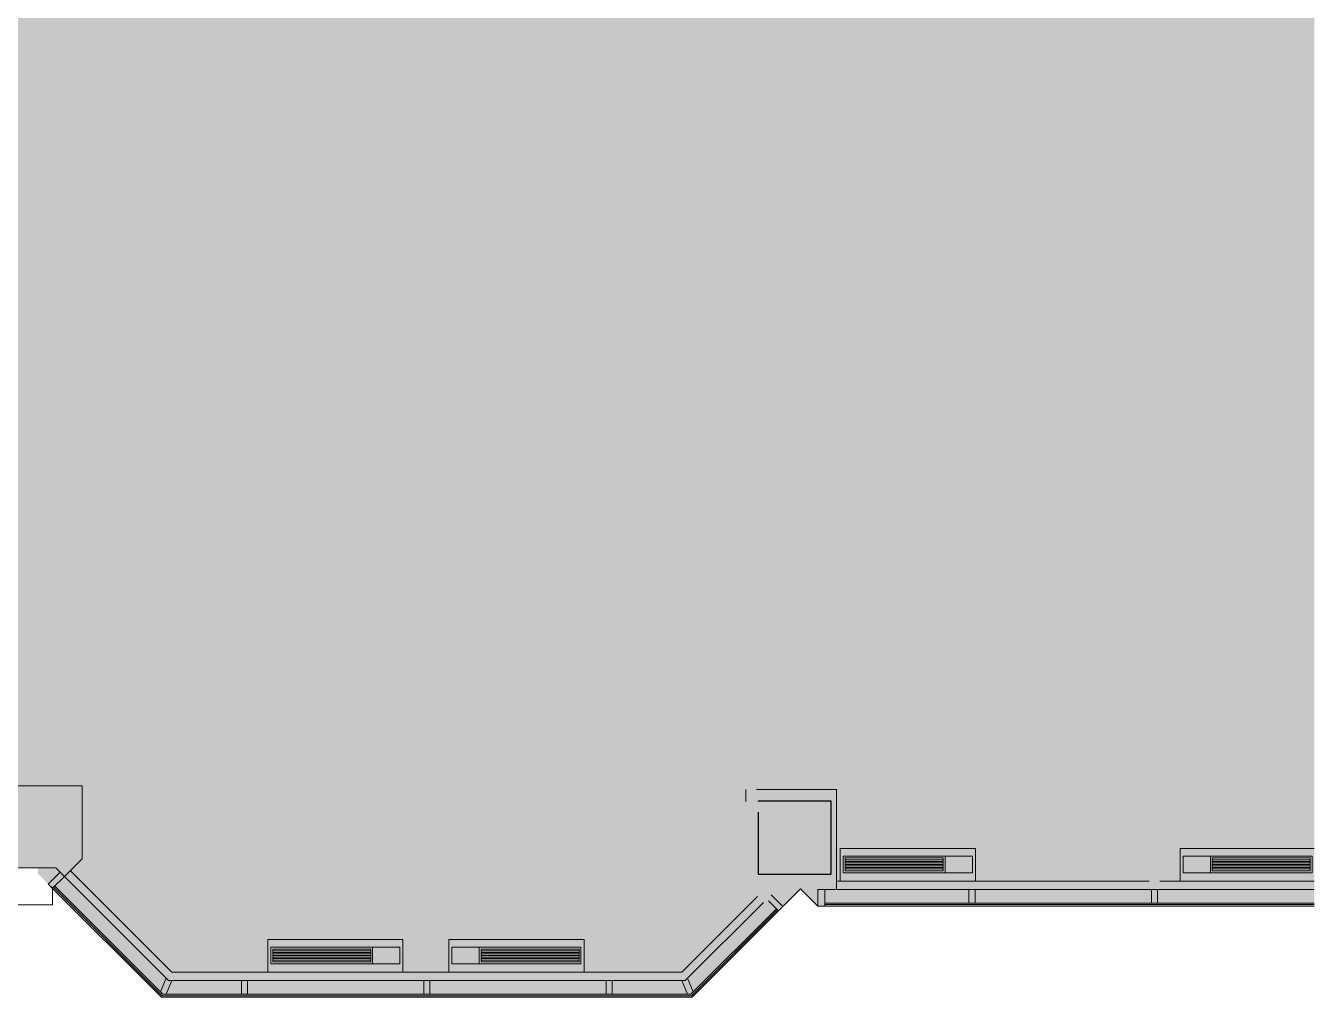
# Model space of a CAD drawing. Header units: inches. Extents: x -1427 to 2274, y -2183 to 260.
# Drawn here: x 237 to 661.2, y -2183.3 to -1863.4 of the extents above; entities that cross this region are included whole.
import ezdxf

# ---------------------------------------------------------------- set-up
doc = ezdxf.new("R2010")
doc.units = ezdxf.units.IN
doc.header["$MEASUREMENT"] = 0
for name, color, linetype, lineweight in [('8260 Willow Oaks_dwg', 8, 'Continuous', 9), ('8260 Willow Oaks_dwg _2_', 8, 'Continuous', 9), ('A-COLS', 52, 'Continuous', 13), ('A-DETL-GENF', 92, 'Continuous', 9), ('A-WALL', 113, 'Continuous', 13), ('LEVEL 07 BB', 7, 'Continuous', 9)]:
    doc.layers.add(name, color=color, linetype=linetype, lineweight=lineweight)

# ---------------------------------------------------------------- blocks, each defined once
blk = doc.blocks.new('8260 Willow Oaks_dwg-2472863-Reflected Ceiling Plan')
at = {"layer": 'A-WALL', "lineweight": 9}
blk.add_hatch(color=7, dxfattribs=at).paths.add_polyline_path([(33545.32, 8445.33), (33545.32, 8469.33), (33521.32, 8469.33), (33521.32, 8445.33), (33538.71, 8445.33)], flags=0)
at = {"layer": 'A-WALL', "color": 10, "lineweight": 30, "flags": 128}
blk.add_lwpolyline([(33521.32, 8465.71), (33521.32, 8445.33), (33545.32, 8445.33), (33545.32, 8469.33), (33521.32, 8469.33), (33521.32, 8469.21)], dxfattribs=at)
at = {"layer": 'LEVEL 07 BB'}
for p, q in [((33582.22, 8450.04), (33549.97, 8450.04)), ((33582.22, 8449.54), (33549.97, 8449.54)), ((33582.22, 8449.04), (33549.97, 8449.04)), ((33582.22, 8448.54), (33549.97, 8448.54)), ((33582.22, 8448.04), (33549.97, 8448.04)), ((33582.22, 8447.54), (33549.97, 8447.54)), ((33582.22, 8447.04), (33549.97, 8447.04)), ((33670.84, 8450.04), (33703.09, 8450.04)), ((33670.84, 8449.54), (33703.09, 8449.54)), ((33670.84, 8449.04), (33703.09, 8449.04)), ((33670.84, 8448.54), (33703.09, 8448.54)), ((33670.84, 8448.04), (33703.09, 8448.04)), ((33670.84, 8447.54), (33703.09, 8447.54)), ((33670.84, 8447.04), (33703.09, 8447.04)), ((33547.09, 8443.04), (33650.09, 8443.04)), ((33653.59, 8443.04), (33704.41, 8443.04)), ((33704.41, 8443.04), (33660.22, 8443.04)), ((33543.22, 8440.29), (33543.22, 8434.79)), ((33590.72, 8440.29), (33590.72, 8435.79)), ((33592.72, 8440.29), (33592.72, 8435.79)), ((33650.85, 8440.29), (33650.85, 8435.79)), ((33652.85, 8440.29), (33652.85, 8435.79)), ((33540.97, 8434.79), (33704.41, 8434.79)), ((33704.41, 8435.79), (33543.22, 8435.79)), ((33704.41, 8435.29), (33543.22, 8435.29)), ((33393.72, 8420.04), (33361.47, 8420.04)), ((33393.72, 8419.54), (33361.47, 8419.54)), ((33393.72, 8419.04), (33361.47, 8419.04)), ((33393.72, 8418.54), (33361.47, 8418.54)), ((33393.72, 8418.04), (33361.47, 8418.04)), ((33393.72, 8417.54), (33361.47, 8417.54)), ((33430.09, 8420.04), (33462.34, 8420.04)), ((33430.09, 8419.54), (33462.34, 8419.54)), ((33430.09, 8419.04), (33462.34, 8419.04)), ((33430.09, 8418.54), (33462.34, 8418.54)), ((33430.09, 8418.04), (33462.34, 8418.04)), ((33430.09, 8417.54), (33462.34, 8417.54)), ((33393.72, 8417.04), (33361.47, 8417.04)), ((33430.09, 8417.04), (33462.34, 8417.04)), ((33324.5, 8406.56), (33326.37, 8411.06)), ((33326.35, 8405.79), (33328.21, 8410.29)), ((33351.21, 8410.29), (33351.21, 8405.79)), ((33353.21, 8410.29), (33353.21, 8405.79)), ((33411.21, 8410.29), (33411.21, 8405.79)), ((33413.21, 8410.29), (33413.21, 8405.79)), ((33471.21, 8410.29), (33471.21, 8405.79)), ((33473.21, 8410.29), (33473.21, 8405.79)), ((33498.08, 8405.79), (33496.21, 8410.29)), ((33499.92, 8406.56), (33498.06, 8411.06))]:
    blk.add_line(p, q, dxfattribs=at)
at = {"layer": 'LEVEL 07 BB', "flags": 128}
for points in [[(33517.2, 8469.21), (33517.2, 8473.16), (33517.3, 8473.16)], [(33520.8, 8473.16), (33547.09, 8473.16), (33547.09, 8440.29), (33540.97, 8440.29)], [(33660.22, 8443.04), (33660.22, 8453.79), (33704.41, 8453.79)], [(33292.87, 8444.56), (33288.98, 8440.67), (33288.98, 8435.2), (33225.5, 8435.2), (33225.5, 8447.53)], [(33291.45, 8445.97), (33287.56, 8442.08), (33288.98, 8440.67)], [(33523.03, 8436.02), (33497.3, 8410.29), (33327.13, 8410.29), (33292.87, 8444.56)], [(33294.81, 8446.5), (33328.27, 8413.04), (33496.16, 8413.04), (33521.08, 8437.97)], [(33287.56, 8442.08), (33324.85, 8404.79), (33499.57, 8404.79), (33529.44, 8434.66), (33525.55, 8438.55)], [(33289.33, 8441.02), (33325.06, 8405.29), (33499.37, 8405.29), (33527.67, 8433.6)], [(33289.68, 8441.37), (33325.27, 8405.79), (33499.16, 8405.79), (33527.32, 8433.95)], [(33704.41, 8440.29), (33540.97, 8440.29), (33540.97, 8434.79), (33535.27, 8440.49), (33528.02, 8433.24), (33524.67, 8436.59)]]:
    blk.add_lwpolyline(points, dxfattribs=at)
for points in [[(33592.84, 8443.04), (33592.84, 8453.79), (33548.34, 8453.79), (33548.34, 8443.04)], [(33549.34, 8445.79), (33549.34, 8451.29), (33582.84, 8451.29), (33582.84, 8445.79)], [(33591.84, 8445.79), (33591.84, 8451.29), (33549.34, 8451.29), (33549.34, 8445.79)], [(33661.22, 8445.79), (33661.22, 8451.29), (33703.72, 8451.29), (33703.72, 8445.79)], [(33703.72, 8445.79), (33703.72, 8451.29), (33670.22, 8451.29), (33670.22, 8445.79)], [(33549.97, 8446.41), (33549.97, 8450.66), (33582.22, 8450.66), (33582.22, 8446.41)], [(33703.09, 8446.41), (33703.09, 8450.66), (33670.84, 8450.66), (33670.84, 8446.41)], [(33404.34, 8413.04), (33404.34, 8423.79), (33359.84, 8423.79), (33359.84, 8413.04)], [(33419.47, 8413.04), (33419.47, 8423.79), (33463.97, 8423.79), (33463.97, 8413.04)], [(33360.84, 8415.79), (33360.84, 8421.29), (33394.34, 8421.29), (33394.34, 8415.79)], [(33403.34, 8415.79), (33403.34, 8421.29), (33360.84, 8421.29), (33360.84, 8415.79)], [(33361.47, 8416.42), (33361.47, 8420.67), (33393.72, 8420.67), (33393.72, 8416.42)], [(33420.47, 8415.79), (33420.47, 8421.29), (33462.97, 8421.29), (33462.97, 8415.79)], [(33462.97, 8415.79), (33462.97, 8421.29), (33429.47, 8421.29), (33429.47, 8415.79)], [(33462.34, 8416.42), (33462.34, 8420.67), (33430.09, 8420.67), (33430.09, 8416.42)]]:
    blk.add_lwpolyline(points, close=True, dxfattribs=at)
blk = doc.blocks.new('8260 Willow Oaks_dwg _2_-2439531-Reflected Ceiling Plan')
at = {"layer": 'A-WALL', "color": 133, "lineweight": 30, "flags": 128}
blk.add_lwpolyline([(33521.32, 8465.71), (33521.32, 8445.33), (33545.32, 8445.33), (33545.32, 8469.33), (33521.32, 8469.33), (33521.32, 8469.21)], dxfattribs=at)
at = {"layer": 'LEVEL 07 BB', "color": 253}
for p, q in [((33582.22, 8450.04), (33549.97, 8450.04)), ((33582.22, 8449.54), (33549.97, 8449.54)), ((33582.22, 8449.04), (33549.97, 8449.04)), ((33582.22, 8448.54), (33549.97, 8448.54)), ((33582.22, 8448.04), (33549.97, 8448.04)), ((33582.22, 8447.54), (33549.97, 8447.54)), ((33582.22, 8447.04), (33549.97, 8447.04)), ((33670.84, 8450.04), (33703.09, 8450.04)), ((33670.84, 8449.54), (33703.09, 8449.54)), ((33670.84, 8449.04), (33703.09, 8449.04)), ((33670.84, 8448.54), (33703.09, 8448.54)), ((33670.84, 8448.04), (33703.09, 8448.04)), ((33670.84, 8447.54), (33703.09, 8447.54)), ((33670.84, 8447.04), (33703.09, 8447.04)), ((33547.09, 8443.04), (33650.09, 8443.04)), ((33653.59, 8443.04), (33704.41, 8443.04)), ((33704.41, 8443.04), (33660.22, 8443.04)), ((33543.22, 8440.29), (33543.22, 8434.79)), ((33590.72, 8440.29), (33590.72, 8435.79)), ((33592.72, 8440.29), (33592.72, 8435.79)), ((33650.85, 8440.29), (33650.85, 8435.79)), ((33652.85, 8440.29), (33652.85, 8435.79)), ((33540.97, 8434.79), (33704.41, 8434.79)), ((33704.41, 8435.79), (33543.22, 8435.79)), ((33704.41, 8435.29), (33543.22, 8435.29)), ((33393.72, 8420.04), (33361.47, 8420.04)), ((33393.72, 8419.54), (33361.47, 8419.54)), ((33393.72, 8419.04), (33361.47, 8419.04)), ((33393.72, 8418.54), (33361.47, 8418.54)), ((33393.72, 8418.04), (33361.47, 8418.04)), ((33393.72, 8417.54), (33361.47, 8417.54)), ((33430.09, 8420.04), (33462.34, 8420.04)), ((33430.09, 8419.54), (33462.34, 8419.54)), ((33430.09, 8419.04), (33462.34, 8419.04)), ((33430.09, 8418.54), (33462.34, 8418.54)), ((33430.09, 8418.04), (33462.34, 8418.04)), ((33430.09, 8417.54), (33462.34, 8417.54)), ((33393.72, 8417.04), (33361.47, 8417.04)), ((33430.09, 8417.04), (33462.34, 8417.04)), ((33324.5, 8406.56), (33326.37, 8411.06)), ((33326.35, 8405.79), (33328.21, 8410.29)), ((33351.21, 8410.29), (33351.21, 8405.79)), ((33353.21, 8410.29), (33353.21, 8405.79)), ((33411.21, 8410.29), (33411.21, 8405.79)), ((33413.21, 8410.29), (33413.21, 8405.79)), ((33471.21, 8410.29), (33471.21, 8405.79)), ((33473.21, 8410.29), (33473.21, 8405.79)), ((33498.08, 8405.79), (33496.21, 8410.29)), ((33499.92, 8406.56), (33498.06, 8411.06))]:
    blk.add_line(p, q, dxfattribs=at)
at = {"layer": 'LEVEL 07 BB', "color": 253, "flags": 128}
for points in [[(33517.2, 8469.21), (33517.2, 8473.16), (33517.3, 8473.16)], [(33520.8, 8473.16), (33547.09, 8473.16), (33547.09, 8440.29), (33540.97, 8440.29)], [(33660.22, 8443.04), (33660.22, 8453.79), (33704.41, 8453.79)], [(33292.87, 8444.56), (33288.98, 8440.67), (33288.98, 8435.2), (33225.5, 8435.2), (33225.5, 8447.53), (33177.5, 8447.53)], [(33291.45, 8445.97), (33287.56, 8442.08), (33288.98, 8440.67)], [(33523.03, 8436.02), (33497.3, 8410.29), (33327.13, 8410.29), (33292.87, 8444.56)], [(33294.81, 8446.5), (33328.27, 8413.04), (33496.16, 8413.04), (33521.08, 8437.97)], [(33287.56, 8442.08), (33324.85, 8404.79), (33499.57, 8404.79), (33529.44, 8434.66), (33525.55, 8438.55)], [(33289.33, 8441.02), (33325.06, 8405.29), (33499.37, 8405.29), (33527.67, 8433.6)], [(33289.68, 8441.37), (33325.27, 8405.79), (33499.16, 8405.79), (33527.32, 8433.95)], [(33704.41, 8440.29), (33540.97, 8440.29), (33540.97, 8434.79), (33535.27, 8440.49), (33528.02, 8433.24), (33524.67, 8436.59)]]:
    blk.add_lwpolyline(points, dxfattribs=at)
for points in [[(33592.84, 8443.04), (33592.84, 8453.79), (33548.34, 8453.79), (33548.34, 8443.04)], [(33549.34, 8445.79), (33549.34, 8451.29), (33582.84, 8451.29), (33582.84, 8445.79)], [(33591.84, 8445.79), (33591.84, 8451.29), (33549.34, 8451.29), (33549.34, 8445.79)], [(33661.22, 8445.79), (33661.22, 8451.29), (33703.72, 8451.29), (33703.72, 8445.79)], [(33703.72, 8445.79), (33703.72, 8451.29), (33670.22, 8451.29), (33670.22, 8445.79)], [(33549.97, 8446.41), (33549.97, 8450.66), (33582.22, 8450.66), (33582.22, 8446.41)], [(33703.09, 8446.41), (33703.09, 8450.66), (33670.84, 8450.66), (33670.84, 8446.41)], [(33404.34, 8413.04), (33404.34, 8423.79), (33359.84, 8423.79), (33359.84, 8413.04)], [(33419.47, 8413.04), (33419.47, 8423.79), (33463.97, 8423.79), (33463.97, 8413.04)], [(33360.84, 8415.79), (33360.84, 8421.29), (33394.34, 8421.29), (33394.34, 8415.79)], [(33403.34, 8415.79), (33403.34, 8421.29), (33360.84, 8421.29), (33360.84, 8415.79)], [(33361.47, 8416.42), (33361.47, 8420.67), (33393.72, 8420.67), (33393.72, 8416.42)], [(33420.47, 8415.79), (33420.47, 8421.29), (33462.97, 8421.29), (33462.97, 8415.79)], [(33462.97, 8415.79), (33462.97, 8421.29), (33429.47, 8421.29), (33429.47, 8415.79)], [(33462.34, 8416.42), (33462.34, 8420.67), (33430.09, 8420.67), (33430.09, 8416.42)]]:
    blk.add_lwpolyline(points, close=True, dxfattribs=at)
blk = doc.blocks.new('Columns 1 - Columns 1-2495298-Reflected Ceiling Plan')
at = {"layer": 'A-COLS', "lineweight": 9}
h = blk.add_hatch(color=55, dxfattribs=at)
h.paths.add_polyline_path([(-344.46, -2150.94), (-338.28, -2144.77), (-338.28, -2115.04), (-368.16, -2115.04), (-368.16, -2117.34), (-369.17, -2117.34), (-369.17, -2147.78), (-360.5, -2147.78), (-354.06, -2141.34), (-345.17, -2150.23)], flags=0)
h.paths.add_polyline_path([(249.67, -2143.52), (255.5, -2137.69), (255.5, -2113.67), (220.65, -2113.67), (220.64, -2140.32), (220.23, -2113.67), (217.01, -2113.67), (217.01, -2140.67), (246.82, -2140.67)], flags=0)
h.paths.add_polyline_path([(-113.19, -2143.52), (-110.22, -2140.54), (-86.7, -2140.54), (-86.7, -2114.54), (-119.32, -2114.54), (-119.32, -2137.38), (-115.13, -2141.57)], flags=0)
h.paths.add_polyline_path([(-585.22, -2121.95), (-578.56, -2115.29), (-578.56, -2080.06), (-607.29, -2080.06), (-607.29, -2117.79), (-601.06, -2117.79), (-595.22, -2111.95), (-589.37, -2117.79)], flags=0)
h.paths.add_polyline_path([(-819.17, -2073), (-819.17, -2049), (-846.02, -2049), (-846.02, -2068.52), (-841.54, -2073), (-821.67, -2073)], flags=0)
h.paths.add_polyline_path([(-1068.66, -1845.88), (-1055.93, -1833.15), (-1055.93, -1808.86), (-1085.69, -1808.86), (-1085.69, -1828.86), (-1071.28, -1843.27)], flags=0)
h.paths.add_polyline_path([(-1276.44, -1619.05), (-1276.44, -1589.05), (-1277.28, -1589.05), (-1277.28, -1587.14), (-1301.28, -1587.14), (-1301.28, -1589.05), (-1309.94, -1589.05), (-1317.71, -1596.83), (-1295.49, -1619.05), (-1277.28, -1619.05)], flags=0)
h.paths.add_polyline_path([(-1077.54, -1617.89), (-1058.94, -1617.89), (-1058.94, -1593.96), (-1083.3, -1593.96), (-1083.3, -1617.89), (-1077.87, -1617.89)], flags=0)
h.paths.add_polyline_path([(-826.28, -1615.25), (-818.48, -1615.25), (-818.48, -1589.87), (-842.8, -1589.87), (-842.8, -1615.25), (-842.48, -1615.25)], flags=0)
h.paths.add_polyline_path([(-603.13, -1613.61), (-578.8, -1612.78), (-578.84, -1591.25), (-603.13, -1591.25), (-603.13, -1612.78)], flags=0)
h.paths.add_polyline_path([(-770.86, -1400.7), (-770.86, -1352.13), (-844.96, -1352.13), (-844.96, -1400.7), (-806.09, -1400.7)], flags=0)
h.paths.add_polyline_path([(-1083.3, -1379.2), (-1059.3, -1379.2), (-1059.3, -1352.54), (-1083.3, -1352.54), (-1083.3, -1375.59)], flags=0)
h.paths.add_polyline_path([(-602.86, -1376.13), (-578.86, -1376.13), (-578.86, -1352.13), (-602.86, -1352.13), (-602.86, -1365.21)], flags=0)
h.paths.add_polyline_path([(-1312.55, -1375.07), (-1312.55, -1351.07), (-1313.43, -1351.07), (-1313.43, -1349.42), (-1344.55, -1349.42), (-1344.55, -1375.07), (-1313.19, -1375.07)], flags=0)
h.paths.add_polyline_path([(-1314.06, -1179.82), (-1313.99, -1179.82), (-1313.99, -1178.54), (-1311.93, -1178.54), (-1311.93, -1148.62), (-1333.32, -1148.62), (-1344.55, -1159.85), (-1344.55, -1178.54), (-1337.99, -1178.54), (-1337.99, -1179.82), (-1314.08, -1179.82)], flags=0)
h.paths.add_polyline_path([(-1084.18, -921.65), (-1054.31, -921.65), (-1054.31, -892.1), (-1066.36, -880.04), (-1096.08, -909.76), (-1084.26, -921.58)], flags=0)
h.paths.add_polyline_path([(-821.18, -889.56), (-813.47, -889.56), (-813.47, -857.49), (-823.93, -847.03), (-829.95, -853.04), (-843.09, -853.04), (-843.09, -865.56), (-843.73, -865.56), (-843.73, -889.56), (-843.09, -889.56)], flags=0)
h.paths.add_polyline_path([(-580.51, -853.79), (-577.38, -853.79), (-577.38, -820.29), (-607.26, -820.29), (-607.26, -853.79), (-603.98, -853.79)], flags=0)
at = {"layer": 'A-COLS', "color": 250, "lineweight": 20}
for p, q in [((217.01, -2113.67), (255.5, -2113.67)), ((255.5, -2113.67), (255.5, -2137.69)), ((255.5, -2137.69), (249.67, -2143.52)), ((246.82, -2140.67), (217.01, -2140.67)), ((249.67, -2143.52), (246.82, -2140.67))]:
    blk.add_line(p, q, dxfattribs=at)

msp = doc.modelspace()

# ---------------------------------------------------------------- hatches: boundary and pattern name
at = {"layer": 'A-DETL-GENF'}
h = msp.add_hatch(color=9, dxfattribs=at)
h.paths.add_polyline_path([(394.43, -2183.28), (456.38, -2183.28), (492.08, -2147.59), (497.78, -2153.29), (661.21, -2153.29), (661.21, -1616.53), (377.06, -1616.53), (377.06, -1637.37), (353.06, -1637.37), (353.06, -1616.53), (220.65, -1616.53), (220.65, -2113.67), (255.5, -2113.67), (255.5, -2137.69), (249.67, -2143.52), (246.82, -2140.67), (241.01, -2140.67), (241.03, -2142.65), (281.66, -2183.28)], flags=0)
h.paths.add_polyline_path([(502.12, -2142.74), (478.12, -2142.74), (478.12, -2118.74), (502.12, -2118.74), (502.12, -2133.42)], flags=0)
h.paths.add_polyline_path([(-459.11, -1292.13), (661.21, -1292.13), (661.21, -814.79), (-650.51, -814.79), (-650.51, -1292.13)], flags=0)
h.paths.add_polyline_path([(480.93, -854.62), (478.48, -854.62), (478.48, -854.48), (481.06, -854.48), (481.06, -830.73), (502.06, -830.73), (502.06, -830.62), (502.48, -830.62), (502.48, -854.62), (481.06, -854.62)], flags=0)
h.paths.add_polyline_path([(-603.98, -853.79), (-607.26, -853.79), (-607.26, -820.29), (-577.38, -820.29), (-577.38, -853.79), (-580.51, -853.79)], flags=0)
h.paths.add_polyline_path([(224.48, -849.92), (224.48, -826.5), (245.34, -826.5), (245.34, -849.92)], flags=0)
h.paths.add_polyline_path([(-87.41, -845.19), (-110.41, -845.19), (-110.41, -821.69), (-111.33, -821.69), (-111.33, -821.37), (-87.33, -821.37), (-87.33, -821.69), (-87.41, -821.69)], flags=0)
h.paths.add_polyline_path([(-362.15, -844.44), (-362.15, -821.37), (-340.37, -821.37), (-340.37, -844.44)], flags=0)

# ---------------------------------------------------------------- block references
at = {"layer": '8260 Willow Oaks_dwg', "color": 7}
msp.add_blockref('8260 Willow Oaks_dwg-2472863-Reflected Ceiling Plan', (-33043.2, -10588.08), dxfattribs=at)
at = {"layer": '8260 Willow Oaks_dwg _2_', "color": 253}
msp.add_blockref('8260 Willow Oaks_dwg _2_-2439531-Reflected Ceiling Plan', (-33043.2, -10588.08), dxfattribs=at)
at = {"layer": 'A-COLS', "lineweight": 9}
msp.add_blockref('Columns 1 - Columns 1-2495298-Reflected Ceiling Plan', (0, 0), dxfattribs=at)

doc.saveas('drawing.dxf')
